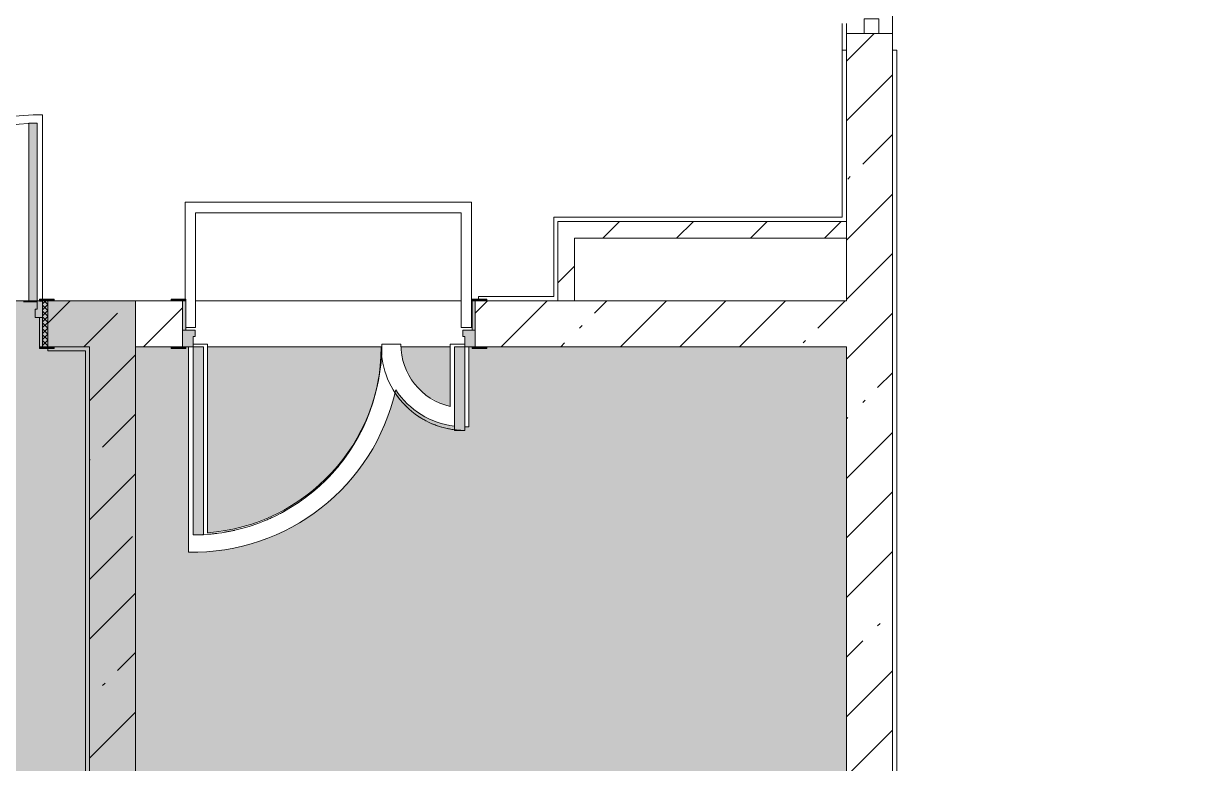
# Model space of a CAD drawing. Header units: millimetres. Extents: x 63482 to 319368, y -8553 to 29000.
# Drawn here: x 206333 to 211981, y 5687 to 9227 of the extents above; entities that cross this region are included whole.
import ezdxf

# ---------------------------------------------------------------- set-up
doc = ezdxf.new("R2010")
doc.units = ezdxf.units.MM
doc.linetypes.add('200_ШТРИХ__ш1_п0_6_', pattern=[80, 50, -30])
for name, color, linetype, lineweight in [('A-DETL', 7, 'Continuous', 5), ('A-DETL-MBND', 7, '200_ШТРИХ__ш1_п0_6_', 9), ('A-GLAZ-CWMG-2', 7, 'Continuous', 5), ('A-WALL', 7, 'Continuous', 9), ('I-WALL-2', 7, 'Continuous', 5), ('S-STRS-4', 7, 'Continuous', 5)]:
    doc.layers.add(name, color=color, linetype=linetype, lineweight=lineweight)
doc.layers.add('A-DETL-GENF-3', color=7, linetype='Continuous', lineweight=9, true_color=0x4994b4, transparency=0.4)
doc.layers.add('S-STRS-3', color=7, linetype='Continuous', lineweight=15, true_color=0xd7cdc4, transparency=1)
for name, color, linetype, lineweight, true_color in [('A-DOOR-3', 7, 'Continuous', 5, 0xaaaaaa), ('A-DOOR-4', 7, 'Continuous', 5, 0xe2e2e2), ('A-DOOR-5', 7, 'Continuous', 5, 0x6f9cb0), ('A-DOOR-FRAM-2', 7, 'Continuous', 5, 0xe2e2e2), ('A-DOOR-FRAM-3', 7, 'Continuous', 5, 0xaaaaaa), ('A-DOOR-FRAM-4', 7, 'Continuous', 5, 0x6f9cb0), ('A-FLOR-2', 7, 'Continuous', 5, 0xaaaaaa), ('A-FLOR-3', 7, 'Continuous', 5, 0x6f9cb0), ('I-WALL-3', 7, 'Continuous', 5, 0x2b586c)]:
    doc.layers.add(name, color=color, linetype=linetype, lineweight=lineweight, true_color=true_color)
pattern_1 = [(45, (134788.6, 0), (-285.1231, 285.1231), []), (45, (135073.7, 0), (-285.1231, 285.1231), [504.031, -100.806, 16.764, -84.042])]
pattern_2 = [(45, (134788.6, 0), (-176.7767, 176.7767), [])]

# ---------------------------------------------------------------- blocks, each defined once
blk = doc.blocks.new('110_Дверь_СКБ_1Ст_Внутренняя1 - Д-7_л__950x2100h_Туалет-21784696-Общий план 3 этажа с размещением фрагментов 3_1-3_8')
at = {"layer": 'A-DOOR-3'}
h = blk.add_hatch(dxfattribs=at)
h.set_pattern_fill('FP_5', color=256, style=0, pattern_type=2)
h.set_pattern_definition([(135, (1826.41, 174.685), (-14.14214, -14.14214), []), (225, (1826.41, 174.685), (14.14214, -14.14214), [])])
h.paths.add_polyline_path([(487.5, -110), (487.5, 110), (462.5, 110), (462.5, -110)])
at = {"layer": 'A-DOOR-4'}
h = blk.add_hatch(color=256, dxfattribs=at)
h.paths.add_polyline_path([(462.5, 30), (462.5, 110), (437.5, 110), (437.5, 70), (427.5, 70), (427.5, 30)])
h.paths.add_polyline_path([(-402.5, 30), (-402.5, 70), (-412.5, 70), (-412.5, 110), (-437.5, 110), (-437.5, 30)])
at = {"layer": 'A-DOOR-FRAM-2'}
for points in [[(397.5, 110), (437.5, 110), (437.5, 960), (397.5, 960), (397.5, 223.1)], [(-422.5, 110), (-422.5, 118), (-492.5, 118), (-492.5, 110)], [(517.5, 110), (517.5, 118), (447.5, 118), (447.5, 110)], [(-422.5, -110), (-422.5, 30), (-437.5, 30), (-437.5, -110)], [(462.5, -110), (462.5, 30), (447.5, 30), (447.5, -110)], [(-422.5, -118), (-422.5, -110), (-492.5, -110), (-492.5, -118)], [(517.5, -118), (517.5, -110), (447.5, -110), (447.5, -118)]]:
    blk.add_hatch(color=256, dxfattribs=at).paths.add_polyline_path(points)
at = {"layer": 'A-DOOR-FRAM-3'}
h = blk.add_hatch(dxfattribs=at)
h.set_pattern_fill('FP_6', color=256, style=0, pattern_type=2)
h.set_pattern_definition([(45, (-296.384, 174.685), (-14.1421, 14.1421), []), (135, (-296.384, 174.685), (-14.1421, -14.1421), [])])
h.paths.add_polyline_path([(-437.5, -110), (-437.5, 110), (-462.5, 110), (-462.5, -110)])
at = {"layer": 'A-DOOR-3'}
for p, q in [((437.5, 960), (397.5, 960)), ((397.5, 960), (397.5, 110)), ((437.5, 110), (437.5, 960))]:
    blk.add_line(p, q, dxfattribs=at)
blk.add_arc((437.5, 110), 850, 90, 180, dxfattribs=at)
at = {"layer": 'A-DOOR-5'}
blk.add_line((397.5, 110), (437.5, 110), dxfattribs=at)
at = {"layer": 'A-DOOR-FRAM-3'}
for p, q in [((-422.5, 118), (-492.5, 118)), ((-492.5, 118), (-492.5, 110)), ((-422.5, 110), (-422.5, 118)), ((517.5, 118), (447.5, 118)), ((447.5, 118), (447.5, 110)), ((517.5, 110), (517.5, 118))]:
    blk.add_line(p, q, dxfattribs=at)
at = {"layer": 'A-DOOR-FRAM-4'}
for p, q in [((-492.5, 110), (-422.5, 110)), ((-437.5, 110), (-462.5, 110)), ((-462.5, 110), (-462.5, -110)), ((-412.5, 110), (-437.5, 110)), ((-437.5, 110), (-437.5, 30)), ((-437.5, -110), (-437.5, 110)), ((-422.5, 110), (-437.5, 110)), ((-437.5, 110), (-437.5, 109)), ((-437.5, 109), (-422.5, 109)), ((-422.5, 109), (-422.5, 110)), ((-412.5, 70), (-412.5, 110)), ((-402.5, 70), (-412.5, 70)), ((-402.5, 30), (-402.5, 70)), ((437.5, 70), (427.5, 70)), ((427.5, 70), (427.5, 30)), ((437.5, 110), (437.5, 70)), ((462.5, 110), (437.5, 110)), ((462.5, 110), (447.5, 110)), ((447.5, 110), (447.5, 109)), ((447.5, 110), (517.5, 110)), ((447.5, 109), (462.5, 109)), ((462.5, 30), (462.5, 110)), ((487.5, 110), (462.5, 110)), ((462.5, 110), (462.5, -110)), ((462.5, 109), (462.5, 110)), ((487.5, -110), (487.5, 110)), ((-437.5, 30), (-402.5, 30)), ((-422.5, 30), (-437.5, 30)), ((-437.5, 30), (-437.5, -110)), ((-422.5, -110), (-422.5, 30)), ((427.5, 30), (462.5, 30)), ((462.5, 30), (447.5, 30)), ((447.5, 30), (447.5, -110)), ((462.5, -110), (462.5, 30)), ((-422.5, -110), (-492.5, -110)), ((-492.5, -110), (-492.5, -118)), ((-462.5, -110), (-437.5, -110)), ((-437.5, -110), (-422.5, -110)), ((-422.5, -118), (-422.5, -110)), ((447.5, -110), (462.5, -110)), ((517.5, -110), (447.5, -110)), ((447.5, -110), (447.5, -118)), ((462.5, -110), (487.5, -110)), ((517.5, -118), (517.5, -110)), ((-492.5, -118), (-422.5, -118)), ((447.5, -118), (517.5, -118))]:
    blk.add_line(p, q, dxfattribs=at)
blk = doc.blocks.new('110_Дверь_СКБ_2Ст - Д-1 Лестничная клетка EIS60-24319353-Общий план 3 этажа с размещением фрагментов 3_1-3_8')
at = {"layer": 'A-DETL-MBND'}
for centre, radius, start, end in [((662.5, 110), 900, 94.4264, 103.4606), ((662.5, 110), 900, 112.2299, 122.5072), ((662.5, 110), 900, 129.0158, 142.0138), ((662.5, 110), 900, 145.9006, 161.6546), ((-637.5, 110), 400, 32.3233, 82.6506), ((662.5, 110), 900, 162.4873, 180), ((-637.5, 110), 400, 360, 1.6114)]:
    blk.add_arc(centre, radius, start, end, dxfattribs=at)
blk = doc.blocks.new('110_Дверь_СКБ_2Ст - Д-1 Лестничная клетка EIS60-V86-Общий план 3 этажа с размещением фрагментов 3_1-3_8')
at = {"layer": 'A-DOOR-4'}
for points in [[(612.5, 1010), (612.5, 110), (662.5, 110), (662.5, 1010)], [(-587.5, 510), (-637.5, 510), (-637.5, 110), (-587.5, 110)], [(712.5, 30), (697.5, 30), (697.5, -110), (712.5, -110)]]:
    blk.add_hatch(color=256, dxfattribs=at).paths.add_polyline_path(points)
h = blk.add_hatch(color=256, dxfattribs=at)
h.paths.add_polyline_path([(662.5, 110), (662.5, 60), (652.5, 60), (652.5, 30), (712.5, 30), (712.5, 110)])
h.paths.add_polyline_path([(-637.5, 110), (-687.5, 110), (-687.5, 30), (-627.5, 30), (-627.5, 60), (-637.5, 60)])
at = {"layer": 'A-DOOR-FRAM-2'}
for points in [[(-742.5, 118), (-742.5, 110), (-672.5, 110), (-672.5, 118)], [(697.5, 118), (697.5, 110), (767.5, 110), (767.5, 118)], [(-672.5, 30), (-687.5, 30), (-687.5, -110), (-672.5, -110)], [(-672.5, -110), (-742.5, -110), (-742.5, -118), (-672.5, -118)], [(697.5, -110), (697.5, -118), (767.5, -118), (767.5, -110)]]:
    blk.add_hatch(color=256, dxfattribs=at).paths.add_polyline_path(points)
at = {"layer": 'A-DOOR-3'}
for p, q in [((662.5, 1010), (612.5, 1010)), ((612.5, 1010), (612.5, 110)), ((662.5, 110), (662.5, 1010)), ((-637.5, 510), (-637.5, 110)), ((-587.5, 510), (-637.5, 510)), ((-587.5, 110), (-587.5, 510)), ((-637.5, 110), (-587.5, 110)), ((612.5, 110), (662.5, 110))]:
    blk.add_line(p, q, dxfattribs=at)
for centre, radius, start, end in [((662.5, 110), 900, 90, 180), ((-637.5, 110), 400, 360, 90)]:
    blk.add_arc(centre, radius, start, end, dxfattribs=at)
at = {"layer": 'A-DOOR-FRAM-3'}
for p, q in [((-672.5, 118), (-742.5, 118)), ((-742.5, 118), (-742.5, 110)), ((-672.5, 110), (-672.5, 118)), ((767.5, 118), (697.5, 118)), ((697.5, 118), (697.5, 110)), ((767.5, 110), (767.5, 118)), ((-742.5, 110), (-672.5, 110)), ((-637.5, 110), (-687.5, 110)), ((-687.5, 110), (-687.5, 30)), ((-637.5, 60), (-637.5, 110)), ((-627.5, 60), (-637.5, 60)), ((-627.5, 30), (-627.5, 60)), ((662.5, 60), (652.5, 60)), ((652.5, 60), (652.5, 30)), ((662.5, 110), (662.5, 60)), ((712.5, 110), (662.5, 110)), ((697.5, 110), (767.5, 110)), ((712.5, 30), (712.5, 110)), ((-687.5, 30), (-627.5, 30)), ((-672.5, 30), (-687.5, 30)), ((-687.5, 30), (-687.5, -110)), ((-672.5, -110), (-672.5, 30)), ((652.5, 30), (712.5, 30)), ((712.5, 30), (697.5, 30)), ((697.5, 30), (697.5, -110)), ((712.5, -110), (712.5, 30)), ((-672.5, -110), (-742.5, -110)), ((-742.5, -110), (-742.5, -118)), ((-687.5, -110), (-672.5, -110)), ((-672.5, -118), (-672.5, -110)), ((697.5, -110), (712.5, -110)), ((767.5, -110), (697.5, -110)), ((697.5, -110), (697.5, -118)), ((767.5, -118), (767.5, -110)), ((-742.5, -118), (-672.5, -118)), ((697.5, -118), (767.5, -118))]:
    blk.add_line(p, q, dxfattribs=at)
blk = doc.blocks.new('Прямоугольный импост - 50 x 70 мм-32306832-Общий план 3 этажа с размещением фрагментов 3_1-3_8')
at = {"layer": 'A-GLAZ-CWMG-2'}
for p, q in [((-70, 35), (0, 35)), ((-70, -35), (-70, 35)), ((0, 35), (0, -35)), ((0, -35), (-70, -35))]:
    blk.add_line(p, q, dxfattribs=at)

msp = doc.modelspace()

# ---------------------------------------------------------------- hatches: boundary and pattern name
at = {"layer": 'A-DETL-GENF-3'}
h = msp.add_hatch(color=256, dxfattribs=at)
h.paths.add_polyline_path([(205835.8, -250), (206868.6, -250), (206868.6, 7900), (200198.6, 7900), (200198.6, -250), (205335.8, -250)])
h.paths.add_polyline_path([(250334.1, 5180), (254118.6, 5180), (254118.6, 10600), (246718.6, 10600), (246718.6, 5180)])
h.paths.add_polyline_path([(235334.7, 5180), (236398.6, 5180), (236398.6, 10600), (228998.6, 10600), (228998.6, 5180), (234334.7, 5180)])
h.paths.add_polyline_path([(146338, 6170), (161550.4, 6170), (161550.4, 9503.2), (144448.6, 9503.2), (144448.6, 6170)])
h.paths.add_polyline_path([(186336.5, 6250), (199018.6, 6250), (199018.6, 11900), (170005.7, 11900), (170005.7, 6250), (184336.6, 6250)])
h.paths.add_polyline_path([(154337.7, 11990), (154770.6, 11990), (154770.6, 15200), (148498.8, 15200), (148498.8, 11990), (152337.8, 11990)])
h.paths.add_polyline_path([(244334.3, 13400), (245838.6, 13400), (245838.6, 15610), (244308.6, 15610), (244308.6, 13400)])
h.paths.add_polyline_path([(235588.6, 13400), (235588.6, 17530), (233067.6, 17530), (233067.6, 13400), (235334.7, 13400)])
at = {"layer": 'I-WALL-2'}
h = msp.add_hatch(dxfattribs=at)
h.set_pattern_fill('FP_48', color=256, style=0, pattern_type=2)
h.set_pattern_definition(pattern_1)
h.paths.add_polyline_path([(210335.6, 7900), (210488.6, 7900), (210488.6, 9179), (210268.6, 9179), (210268.6, 7900)])
h.paths.add_polyline_path([(210335.6, 10619), (210488.6, 10619), (210488.6, 10900), (210268.6, 10900), (210268.6, 10619)])
h = msp.add_hatch(dxfattribs=at)
h.set_pattern_fill('FP_53', color=256, style=0, pattern_type=2)
h.set_pattern_definition(pattern_2)
h.paths.add_polyline_path([(208888.6, 7900), (208968.6, 7900), (208968.6, 8280), (208888.6, 8280), (208888.6, 8013.1)])
h = msp.add_hatch(dxfattribs=at)
h.set_pattern_fill('FP_53', color=256, style=0, pattern_type=2)
h.set_pattern_definition(pattern_2)
h.paths.add_polyline_path([(210268.6, 8200), (210268.6, 8280), (208968.6, 8280), (208968.6, 8200)])
h = msp.add_hatch(dxfattribs=at)
h.set_pattern_fill('FP_48', color=256, style=0, pattern_type=2)
h.set_pattern_definition(pattern_1)
h.paths.add_polyline_path([(205468.6, 7680), (205498.6, 7680), (205498.6, 7900), (204148.6, 7900), (204148.6, 7680), (205335.8, 7680)])
h.paths.add_polyline_path([(206448.6, 7680), (206648.6, 7680), (206648.6, 7900), (206448.6, 7900)])
h.paths.add_polyline_path([(201868.6, 7680), (203048.6, 7680), (203048.6, 7900), (201648.6, 7900), (201648.6, 7680), (201678.6, 7680)])
h = msp.add_hatch(dxfattribs=at)
h.set_pattern_fill('FP_48', color=256, style=0, pattern_type=2)
h.set_pattern_definition(pattern_1)
h.paths.add_polyline_path([(206868.6, 7680), (206868.6, 7900), (206648.6, 7900), (206648.6, 7680), (206835.7, 7680)])
h = msp.add_hatch(dxfattribs=at)
h.set_pattern_fill('FP_48', color=256, style=0, pattern_type=2)
h.set_pattern_definition(pattern_1)
h.paths.add_polyline_path([(210268.6, 7680), (210268.6, 7900), (208493.6, 7900), (208493.6, 7680), (208548.6, 7680)])
h.paths.add_polyline_path([(206868.6, 7680), (207093.6, 7680), (207093.6, 7900), (206868.6, 7895), (206868.6, 7760)])
h = msp.add_hatch(dxfattribs=at)
h.set_pattern_fill('FP_48', color=256, style=0, pattern_type=2)
h.set_pattern_definition(pattern_1)
h.paths.add_polyline_path([(210268.6, 120), (210488.6, 120), (210488.6, 350), (210268.6, 350)])
h.paths.add_polyline_path([(210335.6, 1150), (210488.6, 1150), (210488.6, 3550), (210268.6, 3550), (210268.6, 1150)])
h.paths.add_polyline_path([(210451.8, 4050), (210488.6, 4050), (210488.6, 7900), (210268.6, 7900), (210268.6, 4050), (210335.6, 4050)])
h = msp.add_hatch(dxfattribs=at)
h.set_pattern_fill('FP_48', color=256, style=0, pattern_type=2)
h.set_pattern_definition(pattern_1)
h.paths.add_polyline_path([(206868.6, 120), (206868.6, 7680), (206648.6, 7680), (206648.6, 120), (206835.7, 120)])
at = {"layer": 'S-STRS-3'}
h = msp.add_hatch(color=256, dxfattribs=at)
h.paths.add_polyline_path([(208335.7, 5520), (210268.6, 5520), (210268.6, 7680), (208548.6, 7680), (208548.6, 7672), (208478.6, 7672), (208478.6, 7680), (208463.3, 7680), (208463.3, 7297.5), (208443.6, 7297.5), (208443.6, 7280), (208393.6, 7280), (208393.6, 7300.1), (208317.9, 7317.8), (208264.6, 7339), (208186.2, 7392.9), (208155.4, 7420.2), (208112.9, 7473.7), (208084.5, 7372.8), (208023.3, 7232.9), (207996.9, 7182.7), (207938.6, 7095.7), (207840.5, 6985.1), (207760.6, 6914.3), (207695.9, 6866.4), (207605, 6812.2), (207520.1, 6772.1), (207415.7, 6736.1), (207315.1, 6712.8), (207193.6, 6699.5), (207122.1, 6697.1), (207122.1, 7680), (207108.6, 7680), (207108.6, 7672), (207038.6, 7672), (207038.6, 7680), (206868.6, 7680), (206868.6, 5520)])
h.paths.add_polyline_path([(207212.1, 6789.7), (207330.6, 6807.6), (207417.1, 6829.8), (207534.4, 6877.6), (207646.3, 6942.2), (207713.8, 6992), (207796.3, 7068.6), (207840.5, 7116.4), (207901.9, 7200.3), (207953.2, 7290.6), (207996.9, 7396.5), (208023.3, 7485.8), (208043.7, 7633.8), (208041.1, 7680), (207212.1, 7680), (207212.1, 6803.6)])
h.paths.add_polyline_path([(208373.3, 7394.8), (208373.3, 7680), (208138.2, 7680), (208142.7, 7633.8), (208159.3, 7577.7), (208186.2, 7525.9), (208230.2, 7473.7), (208267, 7442.2), (208335.7, 7407.4)])

# ---------------------------------------------------------------- linework, layer by layer
at = {"layer": 'A-DETL'}
for p, q in [((206868.6, 7900), (200198.6, 7900)), ((206868.6, -250), (206868.6, 7900))]:
    msp.add_line(p, q, dxfattribs=at)
at = {"layer": 'A-DETL-MBND'}
for p, q in [((206868.6, 7680), (206868.6, 3280)), ((208046.4, 7680), (207335.7, 7680)), ((208373.3, 7680), (208138.2, 7680)), ((208478.6, 7680), (208463.3, 7680)), ((210268.6, 7680), (208548.6, 7680)), ((210268.6, 5054.9), (210268.6, 7680))]:
    msp.add_line(p, q, dxfattribs=at)
at = {"layer": 'A-FLOR-2'}
for p, q in [((210248.6, 9226.6), (210248.6, 8300)), ((210248.6, 9100), (210268.6, 9100)), ((210488.6, 9100), (210509.6, 9100)), ((210509.6, 9100), (210509.6, 4070)), ((206422.8, 7908), (206422.8, 8789.8)), ((208475.5, 8371.9), (207105.5, 8371.9)), ((207105.5, 8371.9), (207105.5, 7908)), ((208475.5, 7771.9), (208475.5, 8371.9)), ((207155.5, 7771.9), (207155.5, 8321.9)), ((207155.5, 8321.9), (208425.5, 8321.9)), ((208425.5, 8321.9), (208425.5, 7771.9)), ((208868.6, 7920), (208868.6, 8300)), ((208868.6, 8300), (210248.6, 8300)), ((208508.6, 7908), (208508.6, 7920)), ((208508.6, 7920), (208868.6, 7920)), ((207108.6, 7771.9), (207155.5, 7771.9)), ((208425.5, 7771.9), (208475.5, 7771.9)), ((207212.1, 7691.9), (207143.6, 7691.9)), ((207212.1, 6789.7), (207212.1, 7691.9)), ((208137.1, 7691.9), (208047.1, 7691.9)), ((208443.6, 7691.9), (208373.3, 7691.9)), ((208373.3, 7691.9), (208373.3, 7394.8)), ((206868.6, 3280), (206868.6, 7680)), ((207122.1, 7680), (207122.1, 6697.1)), ((207212.1, 7680), (208046.4, 7680)), ((207335.7, 7680), (208046.4, 7680)), ((208138.2, 7680), (208373.3, 7680)), ((208463.3, 7680), (208478.6, 7680)), ((208463.3, 7297.5), (208463.3, 7680))]:
    msp.add_line(p, q, dxfattribs=at)
for centre, radius, start, end in [((206402.8, 7895.1), 895, 88.7195, 179.1701), ((207142.1, 7691.9), 905, 274.4369, 360), ((208442.1, 7691.9), 305, 180, 256.9573), ((207142.1, 7691.9), 995, 268.8489, 347.3295), ((208442.1, 7691.9), 395, 213.5405, 262.9444), ((208442.1, 7691.9), 395, 270.2143, 273.072)]:
    msp.add_arc(centre, radius, start, end, dxfattribs=at)
at = {"layer": 'A-FLOR-3'}
for p, q in [((206332.8, 7895.1), (206398.6, 7895.1)), ((206448.6, 7660), (206448.6, 7672)), ((206628.6, 7660), (206448.6, 7660)), ((206628.6, 140), (206628.6, 7660))]:
    msp.add_line(p, q, dxfattribs=at)
at = {"layer": 'A-WALL'}
for p, q in [((210268.6, 8200), (210268.6, 8280)), ((208888.6, 7900), (208968.6, 7900))]:
    msp.add_line(p, q, dxfattribs=at)
at = {"layer": 'I-WALL-2'}
for p, q in [((210488.6, 10900), (210488.6, 7900)), ((210268.6, 9226.6), (210268.6, 8280)), ((210488.6, 9179), (210268.6, 9179)), ((208888.6, 8280), (208888.6, 7900)), ((210268.6, 8280), (208888.6, 8280)), ((208968.6, 7900), (208968.6, 8200)), ((208968.6, 8200), (210268.6, 8200)), ((210268.6, 8200), (210268.6, 7900)), ((207155.5, 7900), (208425.5, 7900)), ((208888.6, 7900), (208548.6, 7900)), ((210268.6, 7900), (208968.6, 7900)), ((210488.6, 4050), (210488.6, 7900)), ((206868.6, 7680), (207038.6, 7680)), ((207335.7, 7680), (207212.1, 7680)), ((208373.3, 7680), (208138.2, 7680)), ((208548.6, 7680), (210268.6, 7680)), ((210268.6, 7680), (210268.6, 4050))]:
    msp.add_line(p, q, dxfattribs=at)
at = {"layer": 'I-WALL-3'}
for p, q in [((206648.6, 7900), (206478.6, 7900)), ((207038.6, 7900), (206648.6, 7900)), ((206478.6, 7680), (206648.6, 7680)), ((206648.6, -100), (206648.6, 7680)), ((206868.6, 120), (206868.6, 7680))]:
    msp.add_line(p, q, dxfattribs=at)
at = {"layer": 'S-STRS-4'}
for p, q in [((208046.4, 7680), (207212.1, 7680)), ((208373.3, 7680), (208138.2, 7680))]:
    msp.add_line(p, q, dxfattribs=at)

# ---------------------------------------------------------------- block references
at = {"layer": 'A-DETL-MBND', "rotation": 180}
msp.add_blockref('110_Дверь_СКБ_2Ст - Д-1 Лестничная клетка EIS60-24319353-Общий план 3 этажа с размещением фрагментов 3_1-3_8', (207806.1, 7790), dxfattribs=at)
at = {"layer": 'A-DOOR-3', "rotation": 180}
msp.add_blockref('110_Дверь_СКБ_2Ст - Д-1 Лестничная клетка EIS60-V86-Общий план 3 этажа с размещением фрагментов 3_1-3_8', (207806.1, 7790), dxfattribs=at)
at = {"layer": 'A-DOOR-5'}
msp.add_blockref('110_Дверь_СКБ_1Ст_Внутренняя1 - Д-7_л__950x2100h_Туалет-21784696-Общий план 3 этажа с размещением фрагментов 3_1-3_8', (205961.1, 7790), dxfattribs=at)
at = {"layer": 'A-GLAZ-CWMG-2', "extrusion": (0, 0, -1), "rotation": 270.0000000000006}
msp.add_blockref('Прямоугольный импост - 50 x 70 мм-32306832-Общий план 3 этажа с размещением фрагментов 3_1-3_8', (-210388.6, 9179), dxfattribs=at)

doc.saveas('drawing.dxf')
